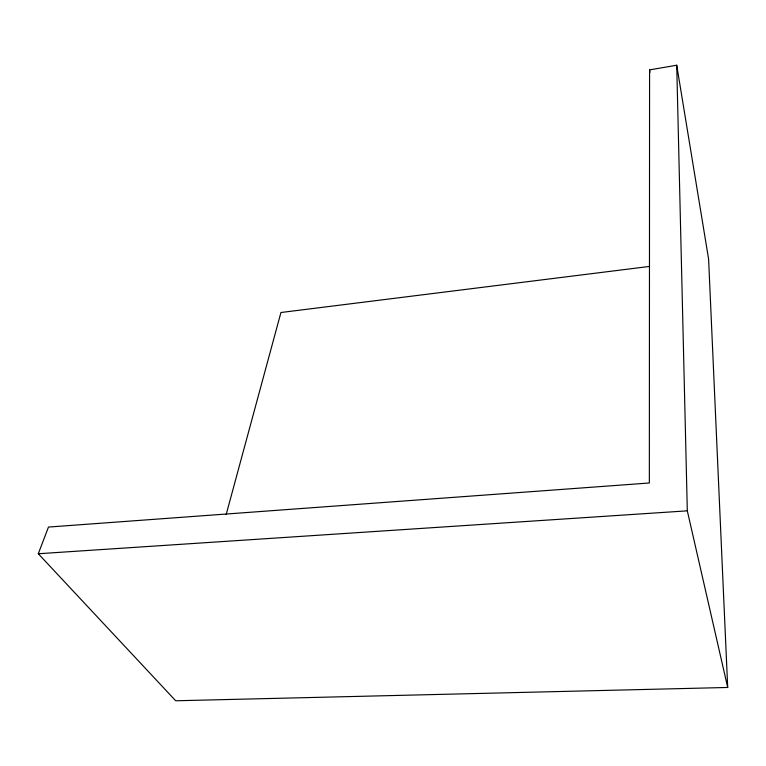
<?xml version="1.0" encoding="UTF-8"?>
<svg xmlns="http://www.w3.org/2000/svg" width="766" height="766" viewBox="0 0 766 766"><rect width="100%" height="100%" fill="white"/><g stroke="black" fill="none" stroke-linecap="round" stroke-linejoin="round"><path stroke-width="1.15" d="M649.578 69.888L649.348 482.992L48.478 527.065L38.3 553.741L175.711 700.775L727.7 687.466L708.598 259.042L676.723 65.225L649.578 69.888L650.008 72.224M226.171 514.551L280.93 312.509L649.405 266.444M38.3 553.741L687.313 510.836L727.7 687.466M676.723 65.225L687.313 510.836"/></g></svg>
